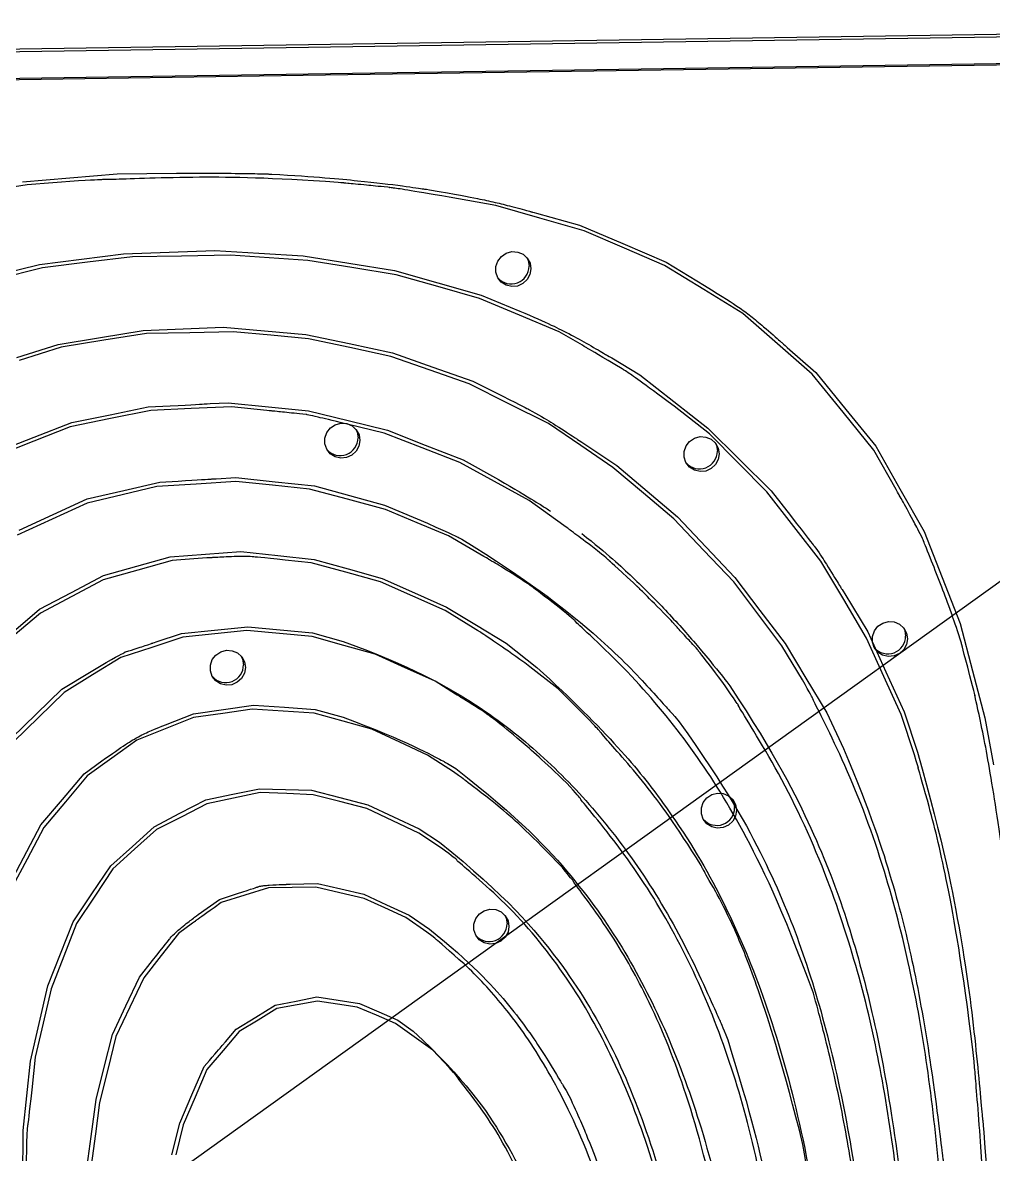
# Model space of a CAD drawing. Header units: millimetres. Extents: x -1640 to 0, y -1584 to 0.
# Drawn here: x -1122.6 to -942.4, y -1189.4 to -979.3 of the extents above; entities that cross this region are included whole.
import ezdxf

# ---------------------------------------------------------------- set-up
doc = ezdxf.new("R2010")
doc.units = ezdxf.units.MM

msp = doc.modelspace()

# ---------------------------------------------------------------- linework, layer by layer
at = {"color": 7, "linetype": 'Continuous'}
for p, q in [((-1639.34, -1584.03), (-797.39, -979.77)), ((-1217.02, -991.02), (-924.04, -986.61)), ((-924.33, -986.9), (-1070.53, -989.1)), ((-1070.53, -989.1), (-1216.72, -991.31)), ((-1122.62, -1008.8), (-1113.84, -1008.08)), ((-1113.84, -1008.08), (-1105.05, -1007.37)), ((-1105.05, -1007.37), (-1094.06, -1007.24)), ((-1076.35, -1007.39), (-1076.35, -1007.39)), ((-1121.74, -1009.4), (-1131.11, -1010.85)), ((-1112.22, -1008.66), (-1121.74, -1009.4)), ((-1034.75, -1013.24), (-1043.39, -1011.67)), ((-1026.56, -1015.59), (-1034.75, -1013.24)), ((-1027.18, -1014.66), (-1019.24, -1016.87)), ((-1018.37, -1017.94), (-1026.56, -1015.59)), ((-1019.24, -1016.87), (-1011.2, -1020.29)), ((-1010.89, -1021.16), (-1018.37, -1017.94)), ((-1011.2, -1020.29), (-1003.16, -1023.72)), ((-1111.66, -1023.19), (-1103.86, -1022.22)), ((-1102.18, -1022.75), (-1110.53, -1023.76)), ((-1103.86, -1022.22), (-1095.4, -1021.89)), ((-1093.09, -1022.6), (-1102.18, -1022.75)), ((-1095.4, -1021.89), (-1086.94, -1021.56)), ((-1084.01, -1022.46), (-1093.09, -1022.6)), ((-1086.94, -1021.56), (-1078.74, -1022.08)), ((-1076.84, -1022.94), (-1084.01, -1022.46)), ((-1078.74, -1022.08), (-1070.54, -1022.59)), ((-1069.66, -1023.41), (-1076.84, -1022.94)), ((-1070.54, -1022.59), (-1062.05, -1023.94)), ((-1003.41, -1024.39), (-1010.89, -1021.16)), ((-1127.68, -1026.22), (-1119.47, -1024.16)), ((-1118.88, -1024.78), (-1127.45, -1026.93)), ((-1119.47, -1024.16), (-1111.66, -1023.19)), ((-1110.53, -1023.76), (-1118.88, -1024.78)), ((-1061.46, -1024.76), (-1069.66, -1023.41)), ((-1062.05, -1023.94), (-1053.56, -1025.29)), ((-1053.27, -1026.11), (-1061.46, -1024.76)), ((-996.15, -1028.84), (-1003.41, -1024.39)), ((-1003.16, -1023.72), (-996, -1028.09)), ((-1053.56, -1025.29), (-1045.51, -1027.57)), ((-1045.51, -1028.29), (-1053.27, -1026.11)), ((-1045.51, -1027.57), (-1037.47, -1029.84)), ((-1037.76, -1030.47), (-1045.51, -1028.29)), ((-988.89, -1033.3), (-996.15, -1028.84)), ((-1030.37, -1033.57), (-1037.76, -1030.47)), ((-1037.47, -1029.84), (-1030.3, -1032.83)), ((-1022.98, -1036.66), (-1030.37, -1033.57)), ((-982.45, -1038.92), (-988.89, -1033.3)), ((-1116.02, -1039), (-1108.11, -1037.71)), ((-1108.11, -1037.71), (-1100.19, -1036.41)), ((-1099.61, -1036.96), (-1107.52, -1038.25)), ((-1100.19, -1036.41), (-1092.79, -1036.12)), ((-1091.55, -1036.83), (-1099.61, -1036.96)), ((-1092.79, -1036.12), (-1085.38, -1035.83)), ((-1083.49, -1036.69), (-1091.55, -1036.83)), ((-1085.38, -1035.83), (-1077.7, -1036.49)), ((-1076.52, -1037.32), (-1083.49, -1036.69)), ((-1077.7, -1036.49), (-1070.02, -1037.14)), ((-1069.55, -1037.95), (-1076.52, -1037.32)), ((-1070.02, -1037.14), (-1061.97, -1038.87)), ((-1018.68, -1039.18), (-1022.98, -1036.66)), ((-1123.65, -1041.44), (-1116.02, -1039)), ((-1115.44, -1039.54), (-1123.21, -1042.01)), ((-1107.52, -1038.25), (-1115.44, -1039.54)), ((-1061.88, -1039.61), (-1069.55, -1037.95)), ((-1061.97, -1038.87), (-1053.92, -1040.6)), ((-1054.22, -1041.27), (-1061.88, -1039.61)), ((-976, -1044.55), (-982.45, -1038.92)), ((-980.64, -1039.57), (-975.35, -1044.24)), ((-1046.94, -1043.79), (-1054.22, -1041.27)), ((-1053.92, -1040.6), (-1046.46, -1043.22)), ((-1013.24, -1041.53), (-1008.01, -1044.64)), ((-1039.67, -1046.32), (-1046.94, -1043.79)), ((-1046.46, -1043.22), (-1039, -1045.84)), ((-1039, -1045.84), (-1034.91, -1047.9)), ((-1008.01, -1044.64), (-1001.7, -1049.59)), ((-970.29, -1051.59), (-976, -1044.55)), ((-975.35, -1044.24), (-969.77, -1051.08)), ((-1032.32, -1050.02), (-1039.67, -1046.32)), ((-1099.27, -1050.62), (-1095.22, -1050.41)), ((-1087.8, -1050.01), (-1084.43, -1049.83)), ((-1084.43, -1049.83), (-1076.96, -1050.6)), ((-1024.98, -1053.72), (-1032.32, -1050.02)), ((-1001.7, -1049.59), (-995.39, -1054.55)), ((-1113.45, -1053.52), (-1106.36, -1052.07)), ((-1106.36, -1052.07), (-1099.27, -1050.62)), ((-1098.79, -1051.26), (-1106.27, -1052.77)), ((-1091.32, -1050.93), (-1098.79, -1051.26)), ((-1083.85, -1050.61), (-1091.32, -1050.93)), ((-1077.26, -1051.28), (-1083.85, -1050.61)), ((-1076.96, -1050.6), (-1069.5, -1051.37)), ((-1069.5, -1051.37), (-1062.18, -1053.16)), ((-995.11, -1055.64), (-1001.67, -1050.49)), ((-964.59, -1058.63), (-970.29, -1051.59)), ((-969.77, -1051.08), (-964.2, -1057.92)), ((-1113.75, -1054.29), (-1120.5, -1056.98)), ((-1120.48, -1056.25), (-1113.45, -1053.52)), ((-1106.27, -1052.77), (-1113.75, -1054.29)), ((-1055.46, -1055.5), (-1062.33, -1053.81)), ((-1062.18, -1053.16), (-1054.87, -1054.96)), ((-1018.99, -1057.78), (-1024.98, -1053.72)), ((-995.39, -1054.55), (-989.52, -1060.37)), ((-1127.5, -1058.99), (-1120.48, -1056.25)), ((-1048.44, -1058.22), (-1055.46, -1055.5)), ((-1054.87, -1054.96), (-1047.85, -1057.7)), ((-989.78, -1061.02), (-995.11, -1055.64)), ((-1120.5, -1056.98), (-1127.25, -1059.66)), ((-1041.42, -1060.93), (-1048.44, -1058.22)), ((-1047.85, -1057.7), (-1040.83, -1060.45)), ((-1013.01, -1061.83), (-1018.99, -1057.78)), ((-1018.79, -1057.14), (-1012.31, -1061.49)), ((-960.45, -1065.95), (-964.59, -1058.63)), ((-964.2, -1057.92), (-959.73, -1065.82)), ((-1034.99, -1064.45), (-1041.42, -1060.93)), ((-1040.83, -1060.45), (-1034.26, -1064.1)), ((-989.52, -1060.37), (-983.64, -1066.18)), ((-1007.34, -1066.62), (-1013.01, -1061.83)), ((-1012.31, -1061.49), (-1006.67, -1066.24)), ((-984.45, -1066.4), (-989.78, -1061.02)), ((-1103.84, -1066.14), (-1097.1, -1064.61)), ((-1090.36, -1064.93), (-1097.69, -1065.37)), ((-1097.1, -1064.61), (-1093.73, -1064.38)), ((-1083.04, -1064.48), (-1090.36, -1064.93)), ((-1086.69, -1063.94), (-1083.03, -1063.72)), ((-1076.19, -1065.17), (-1083.04, -1064.48)), ((-1083.03, -1063.72), (-1075.71, -1064.49)), ((-1069.35, -1065.86), (-1076.19, -1065.17)), ((-1075.71, -1064.49), (-1068.39, -1065.26)), ((-1028.56, -1067.96), (-1034.99, -1064.45)), ((-1110.59, -1067.67), (-1103.84, -1066.14)), ((-1104.14, -1066.92), (-1110.59, -1068.46)), ((-1097.69, -1065.37), (-1104.14, -1066.92)), ((-1062.29, -1067.76), (-1069.35, -1065.86)), ((-1068.39, -1065.26), (-1061.91, -1067.06)), ((-1061.91, -1067.06), (-1055.44, -1068.85)), ((-1001.68, -1071.4), (-1007.34, -1066.62)), ((-1006.67, -1066.24), (-1001.04, -1070.99)), ((-979.43, -1072.82), (-984.45, -1066.4)), ((-983.64, -1066.18), (-980.06, -1070.78)), ((-959.73, -1065.82), (-955.26, -1073.72)), ((-1110.59, -1068.46), (-1117.1, -1071.46)), ((-1116.9, -1070.57), (-1110.59, -1067.67)), ((-1055.23, -1069.66), (-1062.29, -1067.76)), ((-1055.44, -1068.85), (-1049.34, -1071.39)), ((-1022.14, -1072.61), (-1028.56, -1067.96)), ((-1117.1, -1071.46), (-1123.6, -1074.45)), ((-1123.21, -1073.48), (-1116.9, -1070.57)), ((-1049.38, -1072.11), (-1055.23, -1069.66)), ((-996.13, -1077.24), (-1001.68, -1071.4)), ((-1001.04, -1070.99), (-995.7, -1076.64)), ((-1043.53, -1074.55), (-1049.38, -1072.11)), ((-974.42, -1079.24), (-979.43, -1072.82)), ((-1036.96, -1078.37), (-1043.53, -1074.55)), ((-955.26, -1073.72), (-951.9, -1082.27)), ((-1088.62, -1077.96), (-1082.06, -1077.48)), ((-1082.06, -1077.48), (-1075.25, -1078.19)), ((-990.59, -1083.08), (-996.13, -1077.24)), ((-995.7, -1076.64), (-990.36, -1082.28)), ((-1101.39, -1080.19), (-1095.18, -1078.45)), ((-1094.82, -1079.11), (-1101.22, -1080.91)), ((-1095.18, -1078.45), (-1088.62, -1077.96)), ((-1088.42, -1078.66), (-1094.82, -1079.11)), ((-1075.25, -1078.19), (-1068.45, -1078.91)), ((-1069.04, -1079.53), (-1073.88, -1079.04)), ((-1062.61, -1081.31), (-1069.04, -1079.53)), ((-1068.45, -1078.91), (-1062.16, -1080.68)), ((-970.16, -1086.39), (-974.42, -1079.24)), ((-1113.54, -1085.04), (-1107.6, -1081.94)), ((-1101.22, -1080.91), (-1107.63, -1082.71)), ((-1107.6, -1081.94), (-1101.39, -1080.19)), ((-1056.17, -1083.08), (-1062.61, -1081.31)), ((-1062.16, -1080.68), (-1055.87, -1082.46)), ((-1107.63, -1082.71), (-1113.45, -1085.8)), ((-1050.18, -1085.74), (-1056.17, -1083.08)), ((-1055.87, -1082.46), (-1049.88, -1085.11)), ((-986.11, -1089.02), (-990.59, -1083.08)), ((-990.36, -1082.28), (-985.71, -1088.39)), ((-951.9, -1082.27), (-948.54, -1090.83)), ((-1119.47, -1088.15), (-1113.54, -1085.04)), ((-1113.45, -1085.8), (-1119.27, -1088.88)), ((-1044.18, -1088.39), (-1050.18, -1085.74)), ((-1049.88, -1085.11), (-1043.89, -1087.77)), ((-969.97, -1085.32), (-965.72, -1092.38)), ((-1124.74, -1092.67), (-1119.47, -1088.15)), ((-1043.89, -1087.77), (-1038.37, -1091.12)), ((-965.91, -1093.55), (-970.16, -1086.39)), ((-1119.27, -1088.88), (-1124.33, -1093.17)), ((-1038.93, -1091.6), (-1044.18, -1088.39)), ((-981.63, -1094.95), (-986.11, -1089.02)), ((-985.71, -1088.39), (-981.05, -1094.51)), ((-1093.13, -1092.67), (-1086.97, -1092.05)), ((-1086.97, -1092.05), (-1080.82, -1091.43)), ((-1081, -1092.15), (-1086.92, -1092.75)), ((-1074.91, -1092.7), (-1081, -1092.15)), ((-1080.82, -1091.43), (-1074.79, -1092)), ((-1074.79, -1092), (-1068.76, -1092.57)), ((-1038.37, -1091.12), (-1032.85, -1094.46)), ((-965.72, -1092.38), (-962.32, -1099.8)), ((-948.54, -1090.83), (-946.25, -1099.59)), ((-1092.84, -1093.34), (-1098.61, -1095.25)), ((-1097.82, -1094.24), (-1093.13, -1092.67)), ((-1086.92, -1092.75), (-1092.84, -1093.34)), ((-1068.82, -1093.25), (-1074.91, -1092.7)), ((-1062.98, -1094.89), (-1068.82, -1093.25)), ((-1068.76, -1092.57), (-1063.08, -1094.14)), ((-1032.85, -1094.46), (-1027.13, -1098.98)), ((-981.05, -1094.51), (-977.18, -1100.97)), ((-962.72, -1100.63), (-965.91, -1093.55)), ((-1098.61, -1095.25), (-1104.39, -1097.16)), ((-1057.15, -1096.53), (-1062.98, -1094.89)), ((-1051.58, -1099.02), (-1057.15, -1096.53)), ((-977.83, -1101.27), (-981.63, -1094.95)), ((-1104.39, -1097.16), (-1109.62, -1100.38)), ((-1115.34, -1103.03), (-1109.88, -1099.71)), ((-1109.62, -1100.38), (-1114.86, -1103.6)), ((-1046, -1101.51), (-1051.58, -1099.02)), ((-1023.16, -1102.94), (-1028.41, -1098.88)), ((-959.53, -1107.71), (-962.72, -1100.63)), ((-962.32, -1099.8), (-958.93, -1107.21)), ((-946.25, -1099.59), (-943.96, -1108.34)), ((-1042.21, -1103.92), (-1046, -1101.51)), ((-1017.9, -1108.19), (-1023.16, -1102.94)), ((-977.18, -1100.97), (-973.3, -1107.43)), ((-1120, -1107.56), (-1115.34, -1103.03)), ((-1114.86, -1103.6), (-1119.57, -1108.19)), ((-1090.85, -1107.57), (-1085.28, -1106.76)), ((-1080.01, -1106.7), (-1085.43, -1107.5)), ((-1085.28, -1106.76), (-1079.71, -1105.95)), ((-1074.23, -1107.08), (-1080.01, -1106.7)), ((-1079.71, -1105.95), (-1074, -1106.36)), ((-1068.45, -1107.46), (-1074.23, -1107.08)), ((-1074, -1106.36), (-1068.29, -1106.78)), ((-1068.29, -1106.78), (-1063.12, -1108.2)), ((-1124.66, -1112.09), (-1120, -1107.56)), ((-1119.57, -1108.19), (-1124.27, -1112.77)), ((-1090.86, -1108.3), (-1096.14, -1110.4)), ((-1096.1, -1109.63), (-1090.85, -1107.57)), ((-1085.43, -1107.5), (-1090.86, -1108.3)), ((-1063.1, -1108.96), (-1068.45, -1107.46)), ((-1057.76, -1110.45), (-1063.1, -1108.96)), ((-973.3, -1107.43), (-970.2, -1114.01)), ((-957.05, -1115.23), (-959.53, -1107.71)), ((-958.93, -1107.21), (-956.46, -1114.69)), ((-943.96, -1108.34), (-942.39, -1117.05)), ((-1096.14, -1110.4), (-1101.42, -1112.5)), ((-1052.59, -1112.85), (-1057.76, -1110.45)), ((-1101.42, -1112.5), (-1106.02, -1115.81)), ((-1047.42, -1115.25), (-1052.59, -1112.85)), ((-1042.63, -1118.36), (-1047.42, -1115.25)), ((-1111.17, -1118.71), (-1107.91, -1116.34)), ((-1106.02, -1115.81), (-1110.61, -1119.13)), ((-1115.18, -1123.47), (-1111.17, -1118.71)), ((-1110.61, -1119.13), (-1114.62, -1123.9)), ((-1083.6, -1122.53), (-1078.61, -1121.52)), ((-1078.61, -1121.52), (-1073.78, -1121.64)), ((-1073.78, -1121.64), (-1068.94, -1121.76)), ((-1068.94, -1121.76), (-1063.74, -1123.14)), ((-1119.19, -1128.22), (-1115.18, -1123.47)), ((-1114.62, -1123.9), (-1118.63, -1128.67)), ((-1093.39, -1126.06), (-1088.58, -1123.53)), ((-1088.58, -1123.53), (-1083.6, -1122.53)), ((-1083.44, -1123.25), (-1088.39, -1124.3)), ((-1078.49, -1122.19), (-1083.44, -1123.25)), ((-1073.57, -1122.4), (-1078.49, -1122.19)), ((-1068.66, -1122.6), (-1073.57, -1122.4)), ((-1063.68, -1123.88), (-1068.66, -1122.6)), ((-1063.74, -1123.14), (-1058.53, -1124.51)), ((-1058.71, -1125.15), (-1063.68, -1123.88)), ((-1098.2, -1128.59), (-1093.39, -1126.06)), ((-1088.39, -1124.3), (-1093.07, -1126.7)), ((-1053.89, -1127.44), (-1058.71, -1125.15)), ((-1058.53, -1124.51), (-1053.75, -1126.72)), ((-1093.07, -1126.7), (-1097.75, -1129.09)), ((-1049.06, -1129.72), (-1053.89, -1127.44)), ((-1053.75, -1126.72), (-1048.96, -1128.92)), ((-1122.42, -1134.34), (-1119.19, -1128.22)), ((-1118.63, -1128.67), (-1121.77, -1134.55)), ((-1102.22, -1132.19), (-1098.2, -1128.59)), ((-1097.75, -1129.09), (-1101.8, -1132.73)), ((-1044.83, -1132.54), (-1049.06, -1129.72)), ((-1048.96, -1128.92), (-1045.21, -1131.41)), ((-1106.25, -1135.8), (-1102.22, -1132.19)), ((-1125.66, -1140.46), (-1122.42, -1134.34)), ((-1101.8, -1132.73), (-1105.85, -1136.38)), ((-1121.77, -1134.55), (-1124.91, -1140.43)), ((-1109.73, -1141), (-1106.25, -1135.8)), ((-1105.85, -1136.38), (-1109.21, -1141.45)), ((-1076.94, -1139.88), (-1081.34, -1141.25)), ((-1072.55, -1139.81), (-1076.94, -1139.88)), ((-1072.92, -1139.22), (-1067.85, -1139.1)), ((-1068.15, -1139.75), (-1072.55, -1139.81)), ((-1063.68, -1140.81), (-1068.15, -1139.75)), ((-1067.85, -1139.1), (-1063.54, -1140.1)), ((-1059.21, -1141.87), (-1063.68, -1140.81)), ((-1063.54, -1140.1), (-1059.24, -1141.09)), ((-1113.21, -1146.2), (-1109.73, -1141)), ((-1109.21, -1141.45), (-1112.57, -1146.52)), ((-1090.02, -1144.87), (-1086.08, -1142.04)), ((-1085.73, -1142.63), (-1087.07, -1143.59)), ((-1086.08, -1142.04), (-1082.68, -1140.96)), ((-1081.34, -1141.25), (-1085.73, -1142.63)), ((-1059.24, -1141.09), (-1055.04, -1143.02)), ((-1055.34, -1143.63), (-1059.21, -1141.87)), ((-1051.48, -1145.4), (-1055.34, -1143.63)), ((-1055.04, -1143.02), (-1050.85, -1144.95)), ((-1050.85, -1144.95), (-1047.08, -1147.55)), ((-1115.57, -1152.14), (-1113.21, -1146.2)), ((-1112.57, -1146.52), (-1114.95, -1152.58)), ((-1091.05, -1146.45), (-1093.68, -1148.35)), ((-1047.54, -1148.11), (-1051.48, -1145.4)), ((-1093.68, -1148.35), (-1096.9, -1152.48)), ((-1117.93, -1158.08), (-1115.57, -1152.14)), ((-1114.95, -1152.58), (-1117.33, -1158.64)), ((-1100.89, -1156.5), (-1098.46, -1153.38)), ((-1096.9, -1152.48), (-1100.11, -1156.61)), ((-1103.41, -1161.82), (-1100.89, -1156.5)), ((-1100.11, -1156.61), (-1102.71, -1162.05)), ((-1119.53, -1165.09), (-1117.93, -1158.08)), ((-1117.33, -1158.64), (-1118.81, -1165)), ((-1105.93, -1167.14), (-1103.41, -1161.82)), ((-1079.33, -1163.89), (-1075.71, -1161.68)), ((-1075.71, -1161.68), (-1071.83, -1160.91)), ((-1071.62, -1161.61), (-1075.4, -1162.32)), ((-1071.83, -1160.91), (-1067.95, -1160.15)), ((-1067.83, -1160.91), (-1071.62, -1161.61)), ((-1067.95, -1160.15), (-1064, -1160.77)), ((-1064.15, -1161.47), (-1067.83, -1160.91)), ((-1060.48, -1162.03), (-1064.15, -1161.47)), ((-1064, -1160.77), (-1060.05, -1161.39)), ((-1060.05, -1161.39), (-1056.5, -1162.91)), ((-1102.71, -1162.05), (-1105.31, -1167.49)), ((-1082.95, -1166.1), (-1079.33, -1163.89)), ((-1075.4, -1162.32), (-1078.9, -1164.44)), ((-1056.92, -1163.55), (-1060.48, -1162.03)), ((-1053.36, -1165.06), (-1056.92, -1163.55)), ((-1056.5, -1162.91), (-1052.96, -1164.44)), ((-1121.13, -1172.09), (-1119.53, -1165.09)), ((-1118.81, -1165), (-1120.28, -1171.35)), ((-1078.9, -1164.44), (-1082.4, -1166.56)), ((-1049.89, -1167.55), (-1053.36, -1165.06)), ((-1052.96, -1164.44), (-1050.08, -1166.51)), ((-1107.44, -1173.16), (-1105.93, -1167.14)), ((-1105.31, -1167.49), (-1106.8, -1173.62)), ((-1082.4, -1166.56), (-1085.38, -1170.1)), ((-1084.93, -1168.45), (-1082.95, -1166.1)), ((-1046.42, -1170.04), (-1049.89, -1167.55)), ((-1085.38, -1170.1), (-1088.37, -1173.64)), ((-1043.41, -1173.22), (-1046.42, -1170.04)), ((-1121.82, -1178.5), (-1121.13, -1172.09)), ((-1120.28, -1171.35), (-1120.91, -1177.4)), ((-1088.92, -1173.06), (-1087.92, -1171.93)), ((-1108.94, -1179.18), (-1107.44, -1173.16)), ((-1106.8, -1173.62), (-1108.3, -1179.75)), ((-1091.18, -1178.33), (-1088.92, -1173.06)), ((-1088.37, -1173.64), (-1090.58, -1178.76)), ((-1122.52, -1184.91), (-1121.82, -1178.5)), ((-1093.44, -1183.6), (-1091.18, -1178.33)), ((-1109.87, -1186.03), (-1108.94, -1179.18)), ((-1108.3, -1179.75), (-1109.09, -1185.58)), ((-1090.58, -1178.76), (-1092.8, -1183.88)), ((-1122.57, -1196.98), (-1122.52, -1184.91)), ((-1094.89, -1189.46), (-1093.44, -1183.6)), ((-1092.8, -1183.88), (-1094.16, -1189.43)), ((-1110.81, -1192.88), (-1109.87, -1186.03)), ((-1109.09, -1185.58), (-1109.88, -1191.41))]:
    msp.add_line(p, q, dxfattribs=at)
at = {"color": 7, "linetype": 'Continuous', "lineweight": 25}
for p, q in [((-797.74, -979.28), (-1636.95, -991.91)), ((-797.39, -979.77), (-1636.6, -992.4))]:
    msp.add_line(p, q, dxfattribs=at)
at = {"color": 7, "linetype": 'Continuous', "lineweight": 25, "flags": 128}
for points in [[(-1028.23, -1024.98), (-1028.41, -1026.04), (-1028.93, -1026.99), (-1029.73, -1027.73), (-1030.72, -1028.18), (-1031.79, -1028.28), (-1032.84, -1028.03), (-1033.74, -1027.46), (-1034.4, -1026.63), (-1034.74, -1025.62), (-1034.74, -1024.55), (-1034.38, -1023.53), (-1033.72, -1022.67), (-1032.81, -1022.07), (-1031.76, -1021.79), (-1030.69, -1021.87), (-1029.7, -1022.28), (-1028.91, -1023), (-1028.4, -1023.93), (-1028.23, -1024.98)], [(-1029, -1022.89), (-1028.75, -1023.43), (-1028.58, -1024.49)], [(-1059.98, -1056.84), (-1060.16, -1057.89), (-1060.68, -1058.84), (-1061.48, -1059.58), (-1062.47, -1060.03), (-1063.54, -1060.13), (-1064.59, -1059.88), (-1065.49, -1059.31), (-1066.14, -1058.48), (-1066.49, -1057.47), (-1066.49, -1056.4), (-1066.13, -1055.38), (-1065.46, -1054.52), (-1064.56, -1053.92), (-1063.51, -1053.65), (-1062.44, -1053.72), (-1061.45, -1054.13), (-1060.66, -1054.85), (-1060.15, -1055.78), (-1059.98, -1056.84)], [(-1060.74, -1054.74), (-1060.5, -1055.28), (-1060.33, -1056.34)], [(-993.28, -1059.32), (-993.46, -1060.38), (-993.98, -1061.33), (-994.78, -1062.06), (-995.77, -1062.51), (-996.84, -1062.61), (-997.89, -1062.37), (-998.79, -1061.79), (-999.45, -1060.96), (-999.79, -1059.95), (-999.79, -1058.88), (-999.43, -1057.86), (-998.77, -1057.01), (-997.86, -1056.41), (-996.81, -1056.13), (-995.74, -1056.2), (-994.75, -1056.62), (-993.96, -1057.33), (-993.45, -1058.26), (-993.28, -1059.32)], [(-994.05, -1057.23), (-993.8, -1057.77), (-993.63, -1058.82)], [(-958.33, -1093.65), (-958.51, -1094.71), (-959.03, -1095.66), (-959.83, -1096.4), (-960.82, -1096.84), (-961.89, -1096.95), (-962.94, -1096.7), (-963.84, -1096.13), (-964.49, -1095.29), (-964.84, -1094.28), (-964.84, -1093.21), (-964.48, -1092.2), (-963.81, -1091.34), (-962.91, -1090.74), (-961.86, -1090.46), (-960.79, -1090.53), (-959.8, -1090.95), (-959.01, -1091.66), (-958.5, -1092.6), (-958.33, -1093.65)], [(-959.09, -1091.56), (-958.85, -1092.1), (-958.68, -1093.15)], [(-1081.24, -1098.99), (-1081.42, -1100.05), (-1081.94, -1101), (-1082.74, -1101.73), (-1083.73, -1102.18), (-1084.8, -1102.28), (-1085.85, -1102.04), (-1086.75, -1101.46), (-1087.41, -1100.63), (-1087.75, -1099.62), (-1087.75, -1098.55), (-1087.39, -1097.53), (-1086.73, -1096.68), (-1085.82, -1096.08), (-1084.77, -1095.8), (-1083.7, -1095.87), (-1082.71, -1096.29), (-1081.92, -1097), (-1081.41, -1097.93), (-1081.24, -1098.99)], [(-1082.01, -1096.9), (-1081.76, -1097.44), (-1081.59, -1098.49)], [(-990.07, -1125.5), (-990.26, -1126.56), (-990.78, -1127.51), (-991.57, -1128.25), (-992.56, -1128.69), (-993.64, -1128.8), (-994.68, -1128.55), (-995.58, -1127.98), (-996.24, -1127.14), (-996.59, -1126.14), (-996.58, -1125.07), (-996.23, -1124.05), (-995.56, -1123.19), (-994.66, -1122.59), (-993.61, -1122.31), (-992.53, -1122.39), (-991.55, -1122.8), (-990.76, -1123.51), (-990.25, -1124.45), (-990.07, -1125.5)], [(-990.84, -1123.41), (-990.6, -1123.95), (-990.43, -1125.01)], [(-1032.31, -1147.05), (-1032.49, -1148.11), (-1033.01, -1149.06), (-1033.81, -1149.8), (-1034.8, -1150.25), (-1035.87, -1150.35), (-1036.92, -1150.1), (-1037.82, -1149.53), (-1038.47, -1148.7), (-1038.82, -1147.69), (-1038.82, -1146.62), (-1038.46, -1145.6), (-1037.79, -1144.74), (-1036.89, -1144.14), (-1035.84, -1143.86), (-1034.77, -1143.94), (-1033.78, -1144.35), (-1032.99, -1145.07), (-1032.48, -1146), (-1032.31, -1147.05)], [(-1033.07, -1144.96), (-1032.83, -1145.5), (-1032.66, -1146.56)]]:
    msp.add_lwpolyline(points, dxfattribs=at)
at = {"color": 7, "linetype": 'Continuous', "lineweight": 25}
for centre in [(-1031.89, -1024.48), (-1063.64, -1056.33), (-996.94, -1058.81), (-961.99, -1093.14), (-1084.9, -1098.48), (-993.74, -1124.99), (-1035.97, -1146.55)]:
    msp.add_arc(centre, 3.31, 221.6398, 359.8019, dxfattribs=at)
at = {"color": 7, "linetype": 'Continuous'}
for points, knots in [([(-1064.03, -1008.94), (-1076.89, -1008.07), (-1090.65, -1007.81), (-1112.22, -1008.66), (-1105.03, -1008.27), (-1112.22, -1008.66)], [0, 0, 0, 0, 0.267579, 0.553005, 1, 1, 1, 1]), ([(-1094.06, -1007.24), (-1088.66, -1007.22), (-1083.18, -1007.24), (-1079.34, -1007.3), (-1076.35, -1007.39), (-1077.35, -1007.36), (-1076.35, -1007.39)], [0, 0, 0, 0, 0.304603, 0.614205, 0.830952, 1, 1, 1, 1]), ([(-1076.35, -1007.39), (-1068.02, -1007.89), (-1059.17, -1008.7), (-1052.62, -1009.48), (-1047.04, -1010.31), (-1048.9, -1010.02), (-1047.04, -1010.31)], [0, 0, 0, 0, 0.28292, 0.584457, 0.808454, 1, 1, 1, 1]), ([(-1054.8, -1009.84), (-1056.63, -1009.66), (-1059.27, -1009.4), (-1064.03, -1008.94), (-1062.44, -1009.1), (-1064.03, -1008.94)], [0, 0, 0, 0, 0.198505, 0.484521, 1, 1, 1, 1]), ([(-1043.39, -1011.67), (-1051.03, -1010.37), (-1053.31, -1010.03), (-1054.8, -1009.84), (-1054.31, -1009.9), (-1054.8, -1009.84)], [0, 0, 0, 0, 0.670479, 0.870127, 1, 1, 1, 1]), ([(-1047.04, -1010.31), (-1041.96, -1011.2), (-1038.23, -1011.9), (-1035.22, -1012.54), (-1031.69, -1013.42), (-1027.18, -1014.66), (-1028.68, -1014.24), (-1027.18, -1014.66)], [0, 0, 0, 0, 0.25336, 0.439501, 0.591091, 0.769976, 1, 1, 1, 1]), ([(-996, -1028.09), (-992.38, -1030.31), (-989.8, -1031.98), (-987.63, -1033.55), (-984.78, -1035.93), (-980.64, -1039.57), (-982.01, -1038.35), (-980.64, -1039.57)], [0, 0, 0, 0, 0.220752, 0.380667, 0.52001, 0.713059, 1, 1, 1, 1]), ([(-1030.3, -1032.83), (-1025.14, -1035.04), (-1021.2, -1036.95), (-1017.82, -1038.84), (-1013.24, -1041.53), (-1014.76, -1040.63), (-1013.24, -1041.53)], [0, 0, 0, 0, 0.2923869, 0.52042, 0.7225317, 1, 1, 1, 1]), ([(-1011.31, -1043.52), (-1015.22, -1041.21), (-1018.68, -1039.18), (-1017.53, -1039.86), (-1018.68, -1039.18)], [0, 0, 0, 0, 0.531531, 1, 1, 1, 1]), ([(-1001.67, -1050.49), (-1007.83, -1045.88), (-1009.85, -1044.47), (-1011.31, -1043.52), (-1010.82, -1043.83), (-1011.31, -1043.52)], [0, 0, 0, 0, 0.647022, 0.853745, 1, 1, 1, 1]), ([(-1034.91, -1047.9), (-1030.76, -1049.99), (-1028.04, -1051.38), (-1028.95, -1050.91), (-1028.04, -1051.38)], [0, 0, 0, 0, 0.603717, 1, 1, 1, 1]), ([(-1095.22, -1050.41), (-1090.89, -1050.18), (-1087.8, -1050.01), (-1088.83, -1050.07), (-1087.8, -1050.01)], [0, 0, 0, 0, 0.583828, 1, 1, 1, 1]), ([(-1069.94, -1052.03), (-1070.9, -1051.93), (-1072.89, -1051.72), (-1077.26, -1051.28), (-1075.8, -1051.42), (-1077.26, -1051.28)], [0, 0, 0, 0, 0.1314963, 0.402639, 1, 1, 1, 1]), ([(-1062.33, -1053.81), (-1065.37, -1053.07), (-1067.88, -1052.48), (-1069.39, -1052.14), (-1069.94, -1052.03), (-1069.76, -1052.06), (-1069.94, -1052.03)], [0, 0, 0, 0, 0.399693, 0.730394, 0.927799, 1, 1, 1, 1]), ([(-1028.04, -1051.38), (-1026.21, -1052.41), (-1023.57, -1054.04), (-1018.79, -1057.14), (-1020.38, -1056.1), (-1018.79, -1057.14)], [0, 0, 0, 0, 0.19295, 0.477674, 1, 1, 1, 1]), ([(-1093.73, -1064.38), (-1089.81, -1064.13), (-1086.69, -1063.94), (-1087.73, -1064), (-1086.69, -1063.94)], [0, 0, 0, 0, 0.556722, 1, 1, 1, 1]), ([(-1034.26, -1064.1), (-1028.09, -1067.7), (-1024.61, -1069.95), (-1025.77, -1069.19), (-1024.61, -1069.95)], [0, 0, 0, 0, 0.632624, 1, 1, 1, 1]), ([(-955.74, -1074.61), (-956.39, -1073.32), (-957.68, -1070.93), (-960.45, -1065.95), (-959.52, -1067.61), (-960.45, -1065.95)], [0, 0, 0, 0, 0.146882, 0.421407, 1, 1, 1, 1]), ([(-1049.34, -1071.39), (-1043.86, -1073.79), (-1041.04, -1075.16), (-1041.98, -1074.69), (-1041.04, -1075.16)], [0, 0, 0, 0, 0.656681, 1, 1, 1, 1]), ([(-980.06, -1070.78), (-976.9, -1074.84), (-975.36, -1076.82), (-975.87, -1076.16), (-975.36, -1076.82)], [0, 0, 0, 0, 0.671484, 1, 1, 1, 1]), ([(-1014.25, -1078.64), (-1015.51, -1077.59), (-1017.7, -1075.9), (-1022.14, -1072.61), (-1020.65, -1073.7), (-1022.14, -1072.61)], [0, 0, 0, 0, 0.1650731, 0.4436002, 1, 1, 1, 1]), ([(-1041.04, -1075.16), (-1028.38, -1083.05), (-1016.97, -1092.03), (-1008.66, -1100.04), (-1000.74, -1109.05), (-1003.33, -1106), (-1000.74, -1109.05)], [0, 0, 0, 0, 0.281221, 0.555191, 0.773239, 1, 1, 1, 1]), ([(-1018.77, -1074.13), (-1013.96, -1077.96), (-1008.61, -1082.84), (-1003.08, -1088.44), (-996.8, -1095.45), (-991.31, -1102.37), (-993.11, -1100.04), (-991.31, -1102.37)], [0, 0, 0, 0, 0.155522, 0.338803, 0.537898, 0.776324, 1, 1, 1, 1]), ([(-948.53, -1093.72), (-949.25, -1091.48), (-950.5, -1087.96), (-952.07, -1083.76), (-954.03, -1078.75), (-955.74, -1074.61), (-955.16, -1075.99), (-955.74, -1074.61)], [0, 0, 0, 0, 0.1153031, 0.2982392, 0.5176688, 0.7806923, 1, 1, 1, 1]), ([(-975.36, -1076.82), (-974.45, -1078.13), (-972.95, -1080.48), (-969.97, -1085.32), (-970.96, -1083.71), (-969.97, -1085.32)], [0, 0, 0, 0, 0.158324, 0.435373, 1, 1, 1, 1]), ([(-1080.36, -1078.38), (-1081.71, -1078.35), (-1083.95, -1078.41), (-1088.42, -1078.66), (-1086.93, -1078.57), (-1088.42, -1078.66)], [0, 0, 0, 0, 0.166623, 0.445407, 1, 1, 1, 1]), ([(-1073.88, -1079.04), (-1078.19, -1078.6), (-1080.36, -1078.38), (-1079.64, -1078.45), (-1080.36, -1078.38)], [0, 0, 0, 0, 0.664653, 1, 1, 1, 1]), ([(-1028.2, -1083.87), (-1029.78, -1082.77), (-1032.26, -1081.2), (-1036.96, -1078.37), (-1035.39, -1079.3), (-1036.96, -1078.37)], [0, 0, 0, 0, 0.186861, 0.470201, 1, 1, 1, 1]), ([(-1009.22, -1083.26), (-1012.5, -1080.26), (-1014.26, -1078.64), (-1013.67, -1079.18), (-1014.26, -1078.64)], [0, 0, 0, 0, 0.649494, 1, 1, 1, 1]), ([(-1023.01, -1087.82), (-1026.1, -1085.47), (-1028.2, -1083.87), (-1027.5, -1084.41), (-1028.2, -1083.87)], [0, 0, 0, 0, 0.596122, 1, 1, 1, 1]), ([(-1002.22, -1090.28), (-1006.15, -1086.21), (-1009.22, -1083.26), (-1008.19, -1084.23), (-1009.22, -1083.26)], [0, 0, 0, 0, 0.570424, 1, 1, 1, 1]), ([(-975.8, -1159.43), (-981.7, -1143.3), (-989.18, -1128.08), (-998.02, -1114.08), (-1009.89, -1099.6), (-1023.01, -1087.82), (-1018.5, -1091.61), (-1023.01, -1087.82)], [0, 0, 0, 0, 0.197176, 0.392096, 0.5824, 0.797589, 1, 1, 1, 1]), ([(-997.59, -1095.34), (-998.45, -1094.41), (-999.76, -1092.98), (-1002.22, -1090.28), (-1001.4, -1091.18), (-1002.22, -1090.28)], [0, 0, 0, 0, 0.184083, 0.466898, 1, 1, 1, 1]), ([(-1028.41, -1098.88), (-1031.19, -1096.81), (-1034.35, -1094.6), (-1038.93, -1091.6), (-1037.39, -1092.59), (-1038.93, -1091.6)], [0, 0, 0, 0, 0.2708852, 0.5728981, 1, 1, 1, 1]), ([(-1103.47, -1096.1), (-1102.6, -1095.82), (-1101.04, -1095.31), (-1097.82, -1094.24), (-1098.89, -1094.6), (-1097.82, -1094.24)], [0, 0, 0, 0, 0.153748, 0.429865, 1, 1, 1, 1]), ([(-1063.08, -1094.14), (-1050.3, -1098.85), (-1038.18, -1105.66), (-1026.87, -1114.41), (-1016.5, -1124.96), (-1006.81, -1137.77), (-998.5, -1152.21), (-991.71, -1168.11), (-993.84, -1162.75), (-991.71, -1168.11)], [0, 0, 0, 0, 0.1271105, 0.2572205, 0.3913991, 0.5302831, 0.6811715, 0.8377305, 1, 1, 1, 1]), ([(-946.24, -1102.42), (-947.68, -1096.97), (-948.53, -1093.72), (-948.25, -1094.81), (-948.53, -1093.72)], [0, 0, 0, 0, 0.626259, 1, 1, 1, 1]), ([(-1109.88, -1099.71), (-1105.34, -1097.05), (-1104.02, -1096.35), (-1103.47, -1096.1), (-1103.65, -1096.18), (-1103.47, -1096.1)], [0, 0, 0, 0, 0.7144861, 0.9175942, 1, 1, 1, 1]), ([(-992.16, -1102.38), (-995.84, -1097.49), (-997.59, -1095.34), (-997, -1096.05), (-997.59, -1095.34)], [0, 0, 0, 0, 0.687828, 1, 1, 1, 1]), ([(-1027.13, -1098.98), (-1013.87, -1111.05), (-1002.5, -1124.95), (-992.96, -1140.83), (-985.17, -1158.83), (-978.83, -1180.11), (-974.29, -1204.04), (-971.47, -1230.78), (-972.26, -1221.84), (-971.47, -1230.78)], [0, 0, 0, 0, 0.121684, 0.243718, 0.369613, 0.502753, 0.653321, 0.818221, 1, 1, 1, 1]), ([(-956.68, -1266.56), (-956.95, -1240.09), (-958.04, -1216.17), (-960, -1194.58), (-962.88, -1175.1), (-966.74, -1157.5), (-973.32, -1136.93), (-981.76, -1118.73), (-992.16, -1102.38), (-988.54, -1107.74), (-992.16, -1102.38)], [0, 0, 0, 0, 0.154453, 0.294273, 0.420987, 0.536225, 0.641745, 0.768382, 0.886203, 1, 1, 1, 1]), ([(-991.31, -1102.37), (-982.66, -1115.57), (-975.38, -1129.91), (-969.39, -1145.7), (-964.59, -1163.27), (-960.76, -1183.95), (-958.05, -1207.32), (-956.36, -1233.75), (-956.83, -1224.93), (-956.36, -1233.75)], [0, 0, 0, 0, 0.11473, 0.231522, 0.354113, 0.486176, 0.638455, 0.808604, 1, 1, 1, 1]), ([(-949.66, -1268.41), (-949.83, -1240.62), (-950.65, -1215.76), (-952.16, -1193.54), (-954.41, -1173.69), (-957.44, -1155.94), (-962.68, -1135.41), (-969.44, -1117.39), (-977.83, -1101.27), (-974.9, -1106.57), (-977.83, -1101.27)], [0, 0, 0, 0, 0.161553, 0.306292, 0.435953, 0.552349, 0.657385, 0.781112, 0.89364, 1, 1, 1, 1]), ([(-939.14, -1146.81), (-940.53, -1134.08), (-942.57, -1120.41), (-944.4, -1110.46), (-946.24, -1102.42), (-945.6, -1105.09), (-946.24, -1102.42)], [0, 0, 0, 0, 0.28427, 0.591598, 0.816424, 1, 1, 1, 1]), ([(-1037.11, -1107.12), (-1039.48, -1105.64), (-1042.21, -1103.92), (-1041.3, -1104.49), (-1042.21, -1103.92)], [0, 0, 0, 0, 0.464485, 1, 1, 1, 1]), ([(-1021.59, -1120.44), (-1025.84, -1116.36), (-1030.85, -1111.96), (-1034.47, -1109.01), (-1037.11, -1107.12), (-1036.22, -1107.74), (-1037.11, -1107.12)], [0, 0, 0, 0, 0.287966, 0.613783, 0.841516, 1, 1, 1, 1]), ([(-1063.12, -1108.2), (-1051.22, -1112.64), (-1042.2, -1117.75), (-1045.15, -1115.93), (-1042.2, -1117.75)], [0, 0, 0, 0, 0.549985, 1, 1, 1, 1]), ([(-996.66, -1135.75), (-1001.4, -1128.04), (-1007.22, -1120.15), (-1017.9, -1108.19), (-1014.24, -1112.1), (-1017.9, -1108.19)], [0, 0, 0, 0, 0.25951, 0.540506, 1, 1, 1, 1]), ([(-1000.74, -1109.05), (-991.8, -1121.55), (-984.15, -1135.56), (-977.75, -1151.24), (-972.56, -1168.76), (-968.35, -1189.27), (-965.35, -1212.16), (-963.51, -1237.64), (-964.02, -1229.13), (-963.51, -1237.64)], [0, 0, 0, 0, 0.1132224, 0.2307608, 0.3554046, 0.4897576, 0.6434809, 0.8128501, 1, 1, 1, 1]), ([(-1107.91, -1116.34), (-1103.99, -1113.54), (-1101.25, -1111.85), (-1099.05, -1110.82), (-1096.1, -1109.63), (-1097.08, -1110.01), (-1096.1, -1109.63)], [0, 0, 0, 0, 0.3528157, 0.5885636, 0.7668568, 1, 1, 1, 1]), ([(-970.2, -1114.01), (-965.08, -1126.26), (-960.73, -1139.65), (-957.1, -1154.36), (-953.71, -1173.59), (-951.23, -1195.13), (-951.97, -1187.94), (-951.23, -1195.13)], [0, 0, 0, 0, 0.158894, 0.327353, 0.508324, 0.741429, 1, 1, 1, 1]), ([(-946.11, -1170.48), (-948.19, -1153.81), (-951.09, -1137.79), (-953.88, -1126.01), (-957.05, -1115.23), (-955.95, -1118.81), (-957.05, -1115.23)], [0, 0, 0, 0, 0.297335, 0.585872, 0.800563, 1, 1, 1, 1]), ([(-956.46, -1114.69), (-951.61, -1131.87), (-947.92, -1150.93), (-945.71, -1167.94), (-944.02, -1187.31), (-944.53, -1180.85), (-944.02, -1187.31)], [0, 0, 0, 0, 0.242101, 0.505035, 0.737062, 1, 1, 1, 1]), ([(-1022.4, -1136.14), (-1028.13, -1130.11), (-1033.64, -1125.05), (-1042.63, -1118.36), (-1039.57, -1120.51), (-1042.63, -1118.36)], [0, 0, 0, 0, 0.308145, 0.585217, 1, 1, 1, 1]), ([(-1042.2, -1117.75), (-1030.21, -1127.07), (-1019.59, -1138.46), (-1010.38, -1151.84), (-1002.62, -1167.12), (-996.09, -1185.07), (-991.25, -1204.93), (-988.14, -1226.6), (-989.03, -1219.35), (-988.14, -1226.6)], [0, 0, 0, 0, 0.120968, 0.245155, 0.374688, 0.511302, 0.663483, 0.826098, 1, 1, 1, 1]), ([(-979.13, -1249.07), (-980.71, -1224.61), (-983.61, -1202.58), (-987.88, -1182.77), (-993.59, -1165.02), (-1001.18, -1148.41), (-1010.49, -1133.62), (-1021.59, -1120.44), (-1017.76, -1124.73), (-1021.59, -1120.44)], [0, 0, 0, 0, 0.176284, 0.336329, 0.482391, 0.617046, 0.749047, 0.875414, 1, 1, 1, 1]), ([(-1045.21, -1131.41), (-1032.69, -1141.53), (-1021.97, -1154.05), (-1013.05, -1169), (-1005.92, -1186.43), (-1000.35, -1207.36), (-996.71, -1231.07), (-995, -1257.6), (-995.41, -1248.74), (-995, -1257.6)], [0, 0, 0, 0, 0.114257, 0.231367, 0.355118, 0.488791, 0.642366, 0.812158, 1, 1, 1, 1]), ([(-995.85, -1253.39), (-997.57, -1229.48), (-1000.98, -1207.77), (-1006.08, -1188.31), (-1012.86, -1171.13), (-1021.73, -1155.64), (-1032.39, -1142.77), (-1044.83, -1132.54), (-1040.53, -1135.79), (-1044.83, -1132.54)], [0, 0, 0, 0, 0.176781, 0.339065, 0.487866, 0.624576, 0.756874, 0.880822, 1, 1, 1, 1]), ([(-987.21, -1250.5), (-989.4, -1222.71), (-993.61, -1197.82), (-999.84, -1175.88), (-1006.14, -1160.75), (-1013.66, -1147.49), (-1022.4, -1136.14), (-1019.37, -1139.84), (-1022.4, -1136.14)], [0, 0, 0, 0, 0.228089, 0.43494, 0.622095, 0.756785, 0.882132, 1, 1, 1, 1]), ([(-993.9, -1140.65), (-995.22, -1138.35), (-996.66, -1135.75), (-996.18, -1136.62), (-996.66, -1135.75)], [0, 0, 0, 0, 0.4713, 1, 1, 1, 1]), ([(-1082.68, -1140.96), (-1079.84, -1140.03), (-1078.64, -1139.61), (-1079.04, -1139.75), (-1078.64, -1139.61)], [0, 0, 0, 0, 0.701709, 1, 1, 1, 1]), ([(-1078.64, -1139.61), (-1078.26, -1139.52), (-1077.71, -1139.46), (-1076.31, -1139.35), (-1072.92, -1139.22), (-1074.05, -1139.25), (-1072.92, -1139.22)], [0, 0, 0, 0, 0.067851, 0.163485, 0.409073, 1, 1, 1, 1]), ([(-977.74, -1187.53), (-981.38, -1172.94), (-986.13, -1158.26), (-988.79, -1151.32), (-991.42, -1145.34), (-993.9, -1140.65), (-993.05, -1142.21), (-993.9, -1140.65)], [0, 0, 0, 0, 0.302121, 0.612306, 0.761757, 0.893222, 1, 1, 1, 1]), ([(-1095, -1148.98), (-1094.17, -1148.14), (-1092.78, -1146.96), (-1090.02, -1144.87), (-1090.95, -1145.56), (-1090.02, -1144.87)], [0, 0, 0, 0, 0.182069, 0.463984, 1, 1, 1, 1]), ([(-1087.07, -1143.59), (-1089.06, -1145.01), (-1091.05, -1146.45), (-1090.39, -1145.97), (-1091.05, -1146.45)], [0, 0, 0, 0, 0.499025, 1, 1, 1, 1]), ([(-1098.46, -1153.38), (-1096.22, -1150.52), (-1095, -1148.98), (-1095.41, -1149.49), (-1095, -1148.98)], [0, 0, 0, 0, 0.648815, 1, 1, 1, 1]), ([(-1008.76, -1221.3), (-1012.14, -1204.29), (-1017.6, -1188.23), (-1024.87, -1173.64), (-1031.67, -1163.55), (-1039.27, -1154.96), (-1047.54, -1148.11), (-1044.7, -1150.31), (-1047.54, -1148.11)], [0, 0, 0, 0, 0.203633, 0.403247, 0.595248, 0.738553, 0.8737, 1, 1, 1, 1]), ([(-1047.08, -1147.55), (-1039.11, -1153.97), (-1031.9, -1161.9), (-1026.51, -1169.46), (-1021.18, -1178.44), (-1022.91, -1175.42), (-1021.18, -1178.44)], [0, 0, 0, 0, 0.251272, 0.514728, 0.743131, 1, 1, 1, 1]), ([(-964.28, -1237.25), (-965.36, -1219.78), (-966.9, -1203.9), (-968.92, -1189.39), (-971.97, -1173.77), (-975.8, -1159.43), (-974.45, -1164.19), (-975.8, -1159.43)], [0, 0, 0, 0, 0.221593, 0.423801, 0.609568, 0.811529, 1, 1, 1, 1]), ([(-1050.08, -1166.51), (-1040.38, -1175.52), (-1032.2, -1187.39), (-1025.6, -1201.88), (-1020.66, -1218.74), (-1017.33, -1238.67), (-1015.98, -1260.64), (-1016.68, -1284.38), (-1016.29, -1276.47), (-1016.68, -1284.38)], [0, 0, 0, 0, 0.104358, 0.218172, 0.343768, 0.482171, 0.641099, 0.813939, 1, 1, 1, 1]), ([(-991.71, -1168.11), (-987.29, -1182.14), (-983.82, -1197.12), (-981.7, -1209.81), (-980.08, -1223.49), (-980.57, -1218.92), (-980.08, -1223.49)], [0, 0, 0, 0, 0.259732, 0.530928, 0.757443, 1, 1, 1, 1]), ([(-1087.92, -1171.93), (-1086.43, -1170.22), (-1084.93, -1168.45), (-1085.43, -1169.04), (-1084.93, -1168.45)], [0, 0, 0, 0, 0.495614, 1, 1, 1, 1]), ([(-942.67, -1252.59), (-942.84, -1233.84), (-943.19, -1217.44), (-943.76, -1202.7), (-944.74, -1186.49), (-946.11, -1170.48), (-945.63, -1175.81), (-946.11, -1170.48)], [0, 0, 0, 0, 0.227916, 0.427345, 0.606814, 0.804331, 1, 1, 1, 1]), ([(-1019.62, -1227.57), (-1023.8, -1209.09), (-1029.91, -1193.14), (-1036.07, -1182.39), (-1043.41, -1173.22), (-1040.86, -1176.2), (-1043.41, -1173.22)], [0, 0, 0, 0, 0.314424, 0.59844, 0.804566, 1, 1, 1, 1]), ([(-1120.91, -1177.4), (-1121.45, -1182.29), (-1121.61, -1183.62), (-1121.69, -1184.12), (-1121.67, -1183.95), (-1121.69, -1184.12)], [0, 0, 0, 0, 0.727039, 0.925676, 1, 1, 1, 1]), ([(-1021.18, -1178.44), (-1019.4, -1182.22), (-1017.12, -1187.72), (-1015.31, -1192.43), (-1013.77, -1196.8), (-1014.27, -1195.34), (-1013.77, -1196.8)], [0, 0, 0, 0, 0.21089, 0.511657, 0.766114, 1, 1, 1, 1]), ([(-1121.69, -1184.12), (-1121.82, -1185.4), (-1121.88, -1187.2), (-1121.94, -1191.77), (-1121.92, -1196.88), (-1121.85, -1202.49), (-1121.71, -1209.18), (-1121.5, -1215.16), (-1121.25, -1219.65), (-1121.34, -1218.15), (-1121.25, -1219.65)], [0, 0, 0, 0, 0.03607, 0.086663, 0.215216, 0.358974, 0.516734, 0.705009, 0.873303, 1, 1, 1, 1]), ([(-980.03, -1365.43), (-976.73, -1347.97), (-974.19, -1328.56), (-972.4, -1307.79), (-971.37, -1286.21), (-971.12, -1264.42), (-971.63, -1243.34), (-972.9, -1223.14), (-974.93, -1204.36), (-977.74, -1187.53), (-976.74, -1193.13), (-977.74, -1187.53)], [0, 0, 0, 0, 0.099006, 0.20817, 0.324585, 0.445257, 0.567152, 0.685115, 0.798449, 0.904325, 1, 1, 1, 1]), ([(-944.02, -1187.31), (-943.42, -1195.93), (-942.99, -1202.9), (-942.69, -1209), (-942.45, -1216.12), (-942.28, -1224.37), (-942.33, -1221.62), (-942.28, -1224.37)], [0, 0, 0, 0, 0.232894, 0.421097, 0.585579, 0.777519, 1, 1, 1, 1])]:
    msp.add_open_spline(points, degree=3, knots=knots, dxfattribs=at)

doc.saveas('drawing.dxf')
